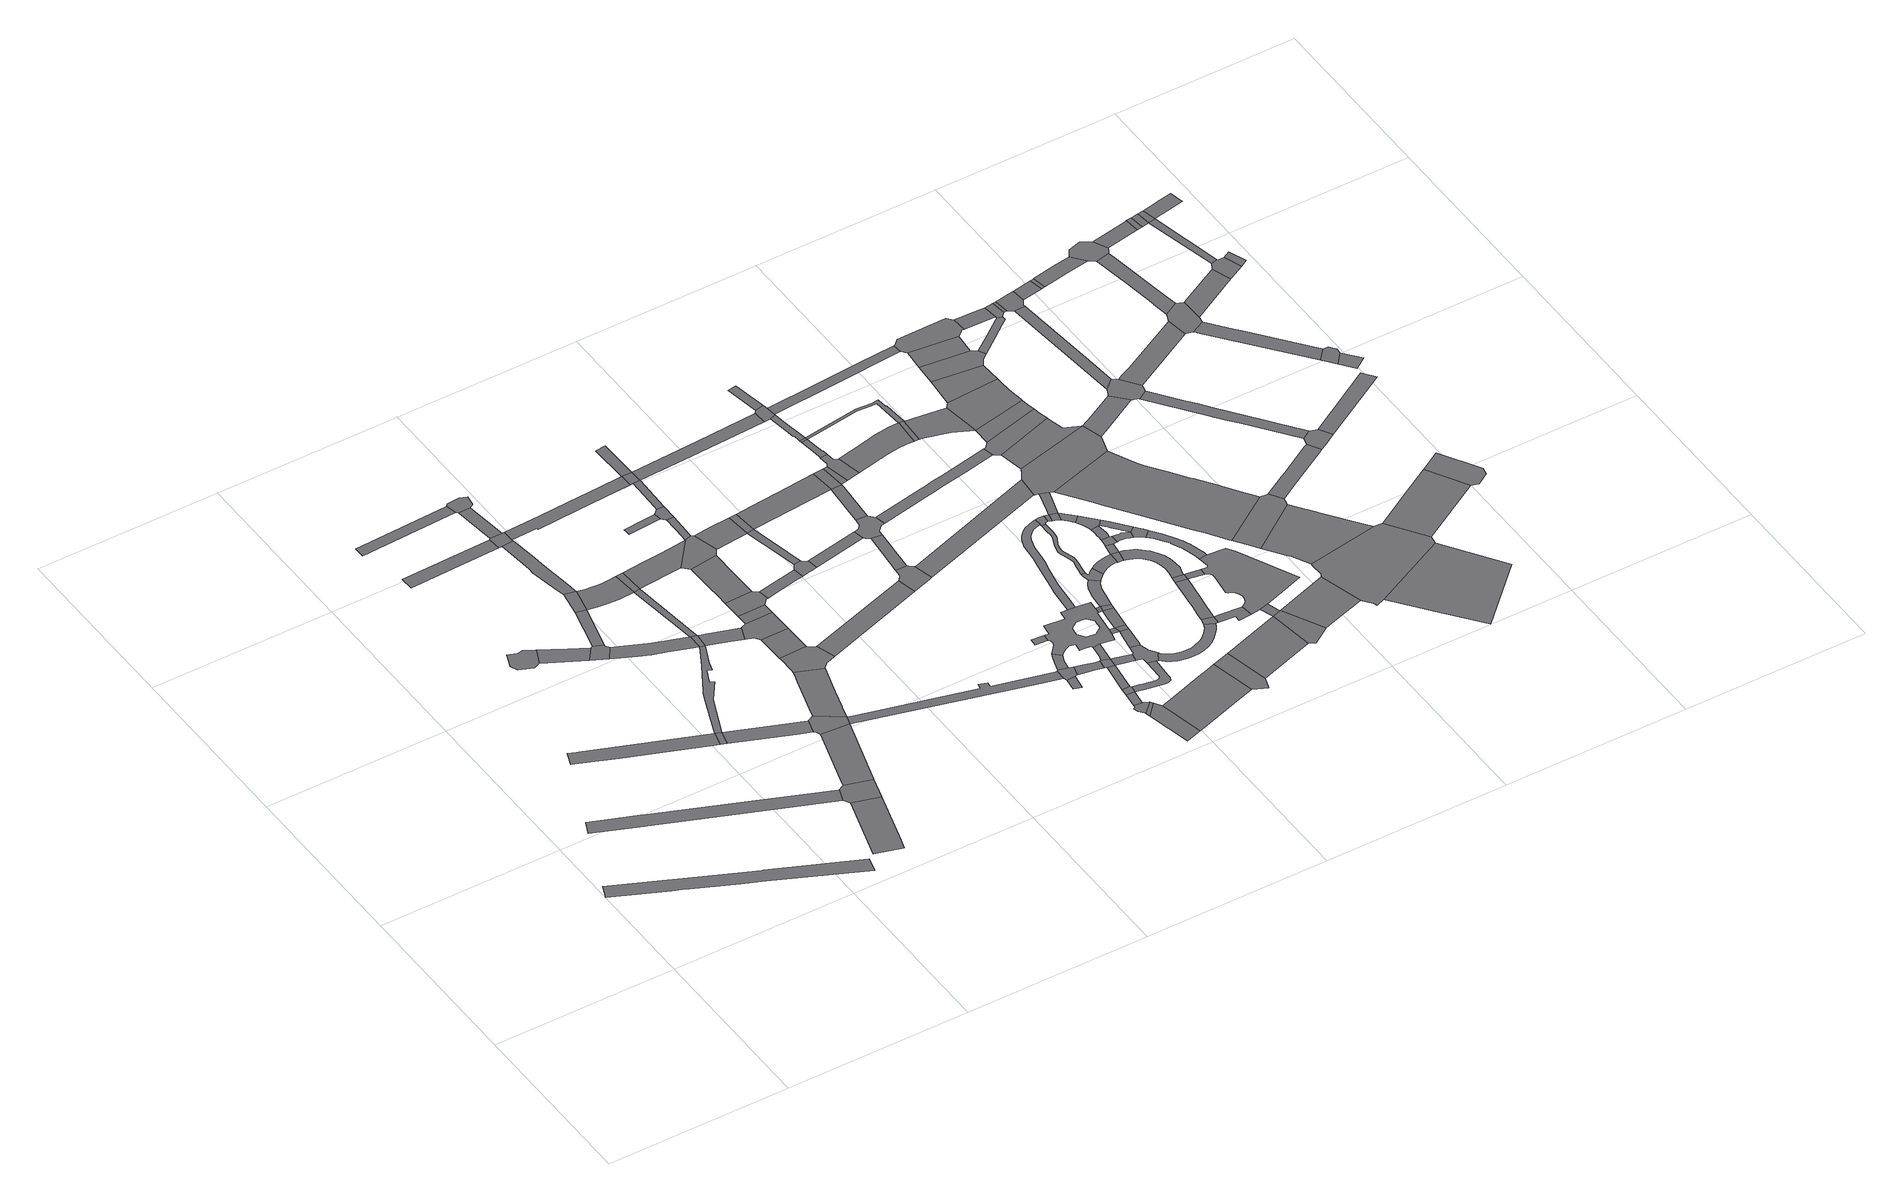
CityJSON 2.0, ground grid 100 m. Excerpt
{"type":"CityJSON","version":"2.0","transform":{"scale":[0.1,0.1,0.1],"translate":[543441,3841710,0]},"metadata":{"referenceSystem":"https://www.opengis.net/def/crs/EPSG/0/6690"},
"CityObjects":{
"road1":{"type":"Road","attributes":{"RoadStructureAttribute.sectionType":"1"},"geometry":[{"type":"MultiSurface","lod":"1","boundaries":[[[0,1,2,3,4,5,6,7,8,9,10,11,12]]]}]},
"road2":{"type":"Road","attributes":{"RoadStructureAttribute.sectionType":"1"},"geometry":[{"type":"MultiSurface","lod":"1","boundaries":[[[13,14,15,16,17,18,19,20,21,22,23]]]}]},
"road3":{"type":"Road","attributes":{"RoadStructureAttribute.sectionType":"1"},"geometry":[{"type":"MultiSurface","lod":"1","boundaries":[[[24,25,26,27,28,29,30,31,32,33]]]}]},
"road4":{"type":"Road","geometry":[{"type":"MultiSurface","lod":"1","boundaries":[[[34,35,36,37,38,39,40,41,42,43,44,45]]]}]},
"road5":{"type":"Road","attributes":{"RoadStructureAttribute.sectionType":"1"},"geometry":[{"type":"MultiSurface","lod":"1","boundaries":[[[46,47,45,44,48,49]]]}]},
"road6":{"type":"Road","geometry":[{"type":"MultiSurface","lod":"1","boundaries":[[[33,32,50,51]]]}]},
"road7":{"type":"Road","attributes":{"RoadStructureAttribute.sectionType":"1"},"geometry":[{"type":"MultiSurface","lod":"1","boundaries":[[[52,53,54,55,56]]]}]},
"road8":{"type":"Road","geometry":[{"type":"MultiSurface","lod":"1","boundaries":[[[57,58,49,48,59,60,61,62]]]}]},
"road9":{"type":"Road","attributes":{"RoadStructureAttribute.sectionType":"1"},"geometry":[{"type":"MultiSurface","lod":"1","boundaries":[[[63,64,65,66,67,68]]]}]},
"road10":{"type":"Road","geometry":[{"type":"MultiSurface","lod":"1","boundaries":[[[69,23,22,70,52,56,71]]]}]},
"road11":{"type":"Road","attributes":{"RoadStructureAttribute.sectionType":"1"},"geometry":[{"type":"MultiSurface","lod":"1","boundaries":[[[72,73,74,75]]]}]},
"road12":{"type":"Road","attributes":{"RoadStructureAttribute.sectionType":"1"},"geometry":[{"type":"MultiSurface","lod":"1","boundaries":[[[76,77,51,50,78,79,80]]]}]},
"road13":{"type":"Road","attributes":{"RoadStructureAttribute.sectionType":"1"},"geometry":[{"type":"MultiSurface","lod":"1","boundaries":[[[81,57,62,82]]]}]},
"road14":{"type":"Road","attributes":{"RoadStructureAttribute.sectionType":"1"},"geometry":[{"type":"MultiSurface","lod":"1","boundaries":[[[83,84,85,86,87,88,89,90,33,51,91,92,93,94,95,96,97,98,99,100,101]]]}]},
"road15":{"type":"Road","attributes":{"RoadStructureAttribute.sectionType":"1"},"geometry":[{"type":"MultiSurface","lod":"1","boundaries":[[[102,103,104,105,106,60,59,107,108,109,110,111,112,113,114,83,115]]]}]},
"road16":{"type":"Road","geometry":[{"type":"MultiSurface","lod":"1","boundaries":[[[116,81,82,117]]]}]},
"road17":{"type":"Road","attributes":{"RoadStructureAttribute.sectionType":"1"},"geometry":[{"type":"MultiSurface","lod":"1","boundaries":[[[118,119,69,71,120]]]}]},
"road18":{"type":"Road","attributes":{"RoadStructureAttribute.sectionType":"1"},"geometry":[{"type":"MultiSurface","lod":"1","boundaries":[[[121,122,123,124,125,126,127,128,129,130,116,117]]]}]},
"road19":{"type":"Road","geometry":[{"type":"MultiSurface","lod":"1","boundaries":[[[131,63,68,127,126,132,133,134]]]}]},
"road20":{"type":"Road","attributes":{"RoadStructureAttribute.sectionType":"1"},"geometry":[{"type":"MultiSurface","lod":"1","boundaries":[[[135,136,131,134]]]}]},
"road21":{"type":"Road","attributes":{"RoadStructureAttribute.sectionType":"1"},"geometry":[{"type":"MultiSurface","lod":"1","boundaries":[[[137,138,139,140,141,117,82,142,143,144,145,146,147]]]}]},
"road22":{"type":"Road","geometry":[{"type":"MultiSurface","lod":"1","boundaries":[[[148,149,80,79,150,151,118,120,152]]]}]},
"road23":{"type":"Road","geometry":[{"type":"MultiSurface","lod":"1","boundaries":[[[153,154,72,75,136,135,155,156]]]}]},
"road24":{"type":"Road","geometry":[{"type":"MultiSurface","lod":"1","boundaries":[[[115,83,101,157]]]}]},
"road25":{"type":"Road","attributes":{"RoadStructureAttribute.sectionType":"1"},"geometry":[{"type":"MultiSurface","lod":"1","boundaries":[[[158,159,146,115,157]]]}]},
"road26":{"type":"Road","attributes":{"RoadStructureAttribute.sectionType":"1"},"geometry":[{"type":"MultiSurface","lod":"1","boundaries":[[[160,161,162,163,148,152,164,165,166,167,168]]]}]},
"road27":{"type":"Road","geometry":[{"type":"MultiSurface","lod":"1","boundaries":[[[169,147,146,159]]]}]},
"road28":{"type":"Road","attributes":{"RoadStructureAttribute.sectionType":"1"},"geometry":[{"type":"MultiSurface","lod":"1","boundaries":[[[170,171,157,101,172,173,174,175,176,177]]]}]},
"road29":{"type":"Road","geometry":[{"type":"MultiSurface","lod":"1","boundaries":[[[178,179,180,181,182,183,160,168,184,185,186,187]]]}]},
"road30":{"type":"Road","attributes":{"RoadStructureAttribute.sectionType":"1"},"geometry":[{"type":"MultiSurface","lod":"1","boundaries":[[[188,189,190,191,180,179]]]}]},
"road31":{"type":"Road","geometry":[{"type":"MultiSurface","lod":"1","boundaries":[[[192,193,194,195,177,176,196,197,190,189]]]}]},
"road32":{"type":"Road","attributes":{"RoadStructureAttribute.sectionType":"1"},"geometry":[{"type":"MultiSurface","lod":"1","boundaries":[[[198,199,200,201,202,169,159,203,204,205]]]}]},
"road33":{"type":"Road","attributes":{"RoadStructureAttribute.sectionType":"1"},"geometry":[{"type":"MultiSurface","lod":"1","boundaries":[[[206,207,208,209,133,132,210,211,212,213]]]}]},
"road34":{"type":"Road","attributes":{"RoadStructureAttribute.sectionType":"1"},"geometry":[{"type":"MultiSurface","lod":"1","boundaries":[[[214,215,193,192]]]}]},
"road35":{"type":"Road","geometry":[{"type":"MultiSurface","lod":"1","boundaries":[[[216,217,218,215,214,219,220,221,222]]]}]},
"road36":{"type":"Road","attributes":{"RoadStructureAttribute.sectionType":"1"},"geometry":[{"type":"MultiSurface","lod":"1","boundaries":[[[223,224,225,226,227,228,229,230,218,217]]]}]},
"road37":{"type":"Road","geometry":[{"type":"MultiSurface","lod":"1","boundaries":[[[231,232,233,234,235,236,237]]]}]},
"road38":{"type":"Road","geometry":[{"type":"MultiSurface","lod":"1","boundaries":[[[238,239,198,205,240,225,224,241,242,243]]]}]},
"road39":{"type":"Road","geometry":[{"type":"MultiSurface","lod":"1","boundaries":[[[244,245,246,247,248,249,152,120,250,251,252]]]}]},
"road40":{"type":"Road","attributes":{"RoadStructureAttribute.sectionType":"1"},"geometry":[{"type":"MultiSurface","lod":"1","boundaries":[[[253,254,255,198,239,256,257]]]}]},
"road41":{"type":"Road","attributes":{"RoadStructureAttribute.sectionType":"1"},"geometry":[{"type":"MultiSurface","lod":"1","boundaries":[[[258,222,221,259,260,261,262]]]}]},
"road42":{"type":"Road","geometry":[{"type":"MultiSurface","lod":"1","boundaries":[[[263,264,231,237,265,254,253,257,266]]]}]},
"road43":{"type":"Road","attributes":{"RoadStructureAttribute.sectionType":"1"},"geometry":[{"type":"MultiSurface","lod":"1","boundaries":[[[267,268,269,270,264,263,266,271]]]}]},
"road44":{"type":"Road","attributes":{"RoadStructureAttribute.sectionType":"1"},"geometry":[{"type":"MultiSurface","lod":"1","boundaries":[[[272,187,186,273]]]}]},
"road45":{"type":"Road","attributes":{"RoadStructureAttribute.sectionType":"1"},"geometry":[{"type":"MultiSurface","lod":"1","boundaries":[[[274,275,243,242,276]]]}]},
"road46":{"type":"Road","geometry":[{"type":"MultiSurface","lod":"1","boundaries":[[[277,206,213,268,267]]]}]},
"road47":{"type":"Road","attributes":{"RoadStructureAttribute.sectionType":"1"},"geometry":[{"type":"MultiSurface","lod":"1","boundaries":[[[278,279,206,277]]]}]},
"road48":{"type":"Road","geometry":[{"type":"MultiSurface","lod":"1","boundaries":[[[280,281,282,283,284,258,262,285,286,287,288]]]}]},
"road49":{"type":"Road","attributes":{"RoadStructureAttribute.sectionType":"1"},"geometry":[{"type":"MultiSurface","lod":"1","boundaries":[[[289,290,291,276,292,293,283,282]]]}]},
"road50":{"type":"Road","geometry":[{"type":"MultiSurface","lod":"1","boundaries":[[[294,274,276,291]]]}]},
"road51":{"type":"Road","attributes":{"RoadStructureAttribute.sectionType":"1"},"geometry":[{"type":"MultiSurface","lod":"1","boundaries":[[[295,288,287,296]]]}]},
"road52":{"type":"Road","geometry":[{"type":"MultiSurface","lod":"1","boundaries":[[[297,298,299,300]]]}]},
"road53":{"type":"Road","geometry":[{"type":"MultiSurface","lod":"1","boundaries":[[[301,252,251,302,300,299,303,304,305,306]]]}]},
"road54":{"type":"Road","attributes":{"RoadStructureAttribute.sectionType":"1"},"geometry":[{"type":"MultiSurface","lod":"1","boundaries":[[[307,308,309,301,306,310,311,312]]]}]},
"road55":{"type":"Road","geometry":[{"type":"MultiSurface","lod":"1","boundaries":[[[313,314,315,272,273,316,317,318,319,320,321,322,323]]]}]},
"road56":{"type":"Road","attributes":{"RoadStructureAttribute.sectionType":"1"},"geometry":[{"type":"MultiSurface","lod":"1","boundaries":[[[324,325,326,294,291,327,328,329,330]]]}]},
"road57":{"type":"Road","geometry":[{"type":"MultiSurface","lod":"1","boundaries":[[[331,332,333,334,335,336,337,338,339,340]]]}]},
"road58":{"type":"Road","attributes":{"RoadStructureAttribute.sectionType":"1"},"geometry":[{"type":"MultiSurface","lod":"1","boundaries":[[[337,336,341,342]]]}]},
"road59":{"type":"Road","geometry":[{"type":"MultiSurface","lod":"1","boundaries":[[[342,341,343,344,345]]]}]},
"road60":{"type":"Road","attributes":{"RoadStructureAttribute.sectionType":"1"},"geometry":[{"type":"MultiSurface","lod":"1","boundaries":[[[346,331,340,347]]]}]},
"road61":{"type":"Road","attributes":{"RoadStructureAttribute.sectionType":"1"},"geometry":[{"type":"MultiSurface","lod":"1","boundaries":[[[348,349,277,267,350,351]]]}]},
"road62":{"type":"Road","geometry":[{"type":"MultiSurface","lod":"1","boundaries":[[[352,353,354,355]]]}]},
"road63":{"type":"Road","attributes":{"RoadStructureAttribute.sectionType":"1"},"geometry":[{"type":"MultiSurface","lod":"1","boundaries":[[[356,357,358,305,304,359,360,361,362]]]}]},
"road64":{"type":"Road","geometry":[{"type":"MultiSurface","lod":"1","boundaries":[[[363,346,347,364,365]]]}]},
"road65":{"type":"Road","attributes":{"RoadStructureAttribute.sectionType":"1"},"geometry":[{"type":"MultiSurface","lod":"1","boundaries":[[[366,313,323,367]]]}]},
"road66":{"type":"Road","attributes":{"RoadStructureAttribute.sectionType":"1"},"geometry":[{"type":"MultiSurface","lod":"1","boundaries":[[[368,363,365,369,370]]]}]},
"road67":{"type":"Road","geometry":[{"type":"MultiSurface","lod":"1","boundaries":[[[371,372,373,374,375,295,296,376,377,366,367,378,379,380,381,382,383,384]]]}]},
"road68":{"type":"Road","geometry":[{"type":"MultiSurface","lod":"1","boundaries":[[[385,362,361,368,370,386]]]}]},
"road69":{"type":"Road","geometry":[{"type":"MultiSurface","lod":"1","boundaries":[[[387,388,389,390,391,385,386]]]}]},
"road70":{"type":"Road","attributes":{"RoadStructureAttribute.sectionType":"1"},"geometry":[{"type":"MultiSurface","lod":"1","boundaries":[[[392,393,394,395,396,397,398,364,347,399,400,401,402,403,404,405,406]]]}]},
"road71":{"type":"Road","attributes":{"RoadStructureAttribute.sectionType":"1"},"geometry":[{"type":"MultiSurface","lod":"1","boundaries":[[[330,407,371,384,408,409]]]}]},
"road72":{"type":"Road","attributes":{"RoadStructureAttribute.sectionType":"1"},"geometry":[{"type":"MultiSurface","lod":"1","boundaries":[[[410,386,370,411,412,413]]]}]},
"road73":{"type":"Road","geometry":[{"type":"MultiSurface","lod":"1","boundaries":[[[414,415,416,417,418,419,355,354,420,421,422,423,424,307,312,425,426,427,428,429,430,431,432,433,389,388,434,435,436,437,438,439,440,441,442,443,444,445],[446,447,448,449,450,451,452,453,454,455,456,457,458]]]}]},
"road74":{"type":"Road","attributes":{"RoadStructureAttribute.sectionType":"1"},"geometry":[{"type":"MultiSurface","lod":"1","boundaries":[[[459,460,461,345,344,462,463,464]]]}]},
"road75":{"type":"Road","geometry":[{"type":"MultiSurface","lod":"1","boundaries":[[[465,324,330,409,466]]]}]},
"road76":{"type":"Road","geometry":[{"type":"MultiSurface","lod":"1","boundaries":[[[467,468,469,413,412,470,471,392,406,472,473,474,475,476,477,478]]]}]},
"road77":{"type":"Road","attributes":{"RoadStructureAttribute.sectionType":"1"},"geometry":[{"type":"MultiSurface","lod":"1","boundaries":[[[479,465,466,480]]]}]},
"road78":{"type":"Road","geometry":[{"type":"MultiSurface","lod":"1","boundaries":[[[481,438,437,482,483]]]}]},
"road79":{"type":"Road","attributes":{"RoadStructureAttribute.sectionType":"1"},"geometry":[{"type":"MultiSurface","lod":"1","boundaries":[[[482,484,467,478,485,486,487]]]}]},
"road80":{"type":"Road","geometry":[{"type":"MultiSurface","lod":"1","boundaries":[[[483,482,487,488]]]}]},
"road81":{"type":"Road","geometry":[{"type":"MultiSurface","lod":"1","boundaries":[[[489,490,491,492,493,494,495,496,479,480,497,498,499]]]}]},
"road82":{"type":"Road","attributes":{"RoadStructureAttribute.sectionType":"1"},"geometry":[{"type":"MultiSurface","lod":"1","boundaries":[[[500,501,502,503,504,505,493,492]]]}]},
"road83":{"type":"Road","geometry":[{"type":"MultiSurface","lod":"1","boundaries":[[[506,507,503,502]]]}]},
"road84":{"type":"Road","geometry":[{"type":"MultiSurface","lod":"1","boundaries":[[[508,442,441,509,510]]]}]},
"road85":{"type":"Road","attributes":{"RoadStructureAttribute.sectionType":"1"},"geometry":[{"type":"MultiSurface","lod":"1","boundaries":[[[509,511,483,488,512,513]]]}]},
"road86":{"type":"Road","attributes":{"RoadStructureAttribute.sectionType":"1"},"geometry":[{"type":"MultiSurface","lod":"1","boundaries":[[[514,515,516,517,518,519,520,507,506]]]}]},
"road87":{"type":"Road","geometry":[{"type":"MultiSurface","lod":"1","boundaries":[[[521,522,348,351,523,517,516,524,525]]]}]},
"road88":{"type":"Road","geometry":[{"type":"MultiSurface","lod":"1","boundaries":[[[510,509,513,526]]]}]},
"road89":{"type":"Road","attributes":{"RoadStructureAttribute.sectionType":"1"},"geometry":[{"type":"MultiSurface","lod":"1","boundaries":[[[527,528,320,319,529]]]}]},
"road90":{"type":"Road","attributes":{"RoadStructureAttribute.sectionType":"1"},"geometry":[{"type":"MultiSurface","lod":"1","boundaries":[[[530,531,532,533,522,521]]]}]},
"road91":{"type":"Road","attributes":{"RoadStructureAttribute.sectionType":"1"},"geometry":[{"type":"MultiSurface","lod":"1","boundaries":[[[534,535,536,537,538,539,540,541,542,543,544,545,546,473,472,547,548,549,550,551,552,553,554,555,556,557,558,559,560,561]]]}]},
"road92":{"type":"Road","attributes":{"RoadStructureAttribute.sectionType":"1"},"geometry":[{"type":"MultiSurface","lod":"1","boundaries":[[[562,563,564,565,566,510,526,567,568,569,570,571]]]}]},
"road93":{"type":"Road","attributes":{"RoadStructureAttribute.sectionType":"1"},"geometry":[{"type":"MultiSurface","lod":"1","boundaries":[[[572,573,574,575,576,577,578,579,580,581,582,583,584,585,586,414,445,587,588,589,590,591,592,593,594,595,596,597,598,599,600]]]}]},
"road94":{"type":"Road","geometry":[{"type":"MultiSurface","lod":"1","boundaries":[[[601,459,464,602,603]]]}]},
"road95":{"type":"Road","attributes":{"RoadStructureAttribute.sectionType":"1"},"geometry":[{"type":"MultiSurface","lod":"1","boundaries":[[[604,605,606,607,608,609,383,382,610,611,612,613,614,615]]]}]},
"road96":{"type":"Road","geometry":[{"type":"MultiSurface","lod":"1","boundaries":[[[616,617,618,619,620,621,622,562,571,623,624]]]}]},
"road97":{"type":"Road","attributes":{"RoadStructureAttribute.sectionType":"1"},"geometry":[{"type":"MultiSurface","lod":"1","boundaries":[[[625,626,627,628,629,630,631,632,499,498,633,634,635,636,637,638,639]]]}]},
"road98":{"type":"Road","geometry":[{"type":"MultiSurface","lod":"1","boundaries":[[[640,641,642,643,644,645,646,647,648,649,650,651,652,653,654,620,619,655,656,657,658,659,660,661,662,663,664,665,666,667,668,669]]]}]},
"road99":{"type":"Road","attributes":{"RoadStructureAttribute.sectionType":"1"},"geometry":[{"type":"MultiSurface","lod":"1","boundaries":[[[670,671,672,673,674,506,502,675,676,677,639,678]]]}]},
"road100":{"type":"Road","attributes":{"RoadStructureAttribute.sectionType":"1"},"geometry":[{"type":"MultiSurface","lod":"1","boundaries":[[[679,680,681,682,683,684,616,624,685,686,687,688]]]}]},
"road101":{"type":"Road","geometry":[{"type":"MultiSurface","lod":"1","boundaries":[[[689,534,561,690,691]]]}]},
"road102":{"type":"Road","geometry":[{"type":"MultiSurface","lod":"1","boundaries":[[[692,572,600,640,669,693,694,695]]]}]},
"road103":{"type":"Road","attributes":{"RoadStructureAttribute.sectionType":"1"},"geometry":[{"type":"MultiSurface","lod":"1","boundaries":[[[696,601,603,697]]]}]},
"road104":{"type":"Road","attributes":{"RoadStructureAttribute.sectionType":"1"},"geometry":[{"type":"MultiSurface","lod":"1","boundaries":[[[695,694,698,699]]]}]},
"road105":{"type":"Road","geometry":[{"type":"MultiSurface","lod":"1","boundaries":[[[679,688,700,701,702]]]}]},
"road106":{"type":"Road","attributes":{"RoadStructureAttribute.sectionType":"1"},"geometry":[{"type":"MultiSurface","lod":"1","boundaries":[[[703,704,705,706,689,691,707,708,709]]]}]},
"road107":{"type":"Road","geometry":[{"type":"MultiSurface","lod":"1","boundaries":[[[699,698,710,711,712,713]]]}]},
"road108":{"type":"Road","attributes":{"RoadStructureAttribute.sectionType":"1"},"geometry":[{"type":"MultiSurface","lod":"1","boundaries":[[[714,679,702,715,716]]]}]},
"road109":{"type":"Road","geometry":[{"type":"MultiSurface","lod":"1","boundaries":[[[639,638,717,718,678]]]}]},
"road110":{"type":"Road","attributes":{"RoadStructureAttribute.sectionType":"1"},"geometry":[{"type":"MultiSurface","lod":"1","boundaries":[[[719,691,690,720,721,722,723,724]]]}]},
"road111":{"type":"Road","geometry":[{"type":"MultiSurface","lod":"1","boundaries":[[[725,726,727,714,716,728,729,730]]]}]},
"road112":{"type":"Road","attributes":{"RoadStructureAttribute.sectionType":"1"},"geometry":[{"type":"MultiSurface","lod":"1","boundaries":[[[713,712,731,732,733]]]}]},
"road113":{"type":"Road","attributes":{"RoadStructureAttribute.sectionType":"1"},"geometry":[{"type":"MultiSurface","lod":"1","boundaries":[[[734,735,736,737,738,739,740,741,742,743,744,745,746,747,748,702,701,749,750,751,752,753,754,755,756,757,758]]]}]},
"road114":{"type":"Road","geometry":[{"type":"MultiSurface","lod":"1","boundaries":[[[757,703,709,758]]]}]},
"road115":{"type":"Road","attributes":{"RoadStructureAttribute.sectionType":"1"},"geometry":[{"type":"MultiSurface","lod":"1","boundaries":[[[759,760,761,762,763,764,765,766,725,730]]]}]},
"road116":{"type":"Road","attributes":{"RoadStructureAttribute.sectionType":"1"},"geometry":[{"type":"MultiSurface","lod":"1","boundaries":[[[767,768,699,713,769]]]}]},
"road117":{"type":"Road","attributes":{"RoadStructureAttribute.sectionType":"1"},"geometry":[{"type":"MultiSurface","lod":"1","boundaries":[[[770,771,772,525,524,773,774]]]}]},
"road118":{"type":"Road","geometry":[{"type":"MultiSurface","lod":"1","boundaries":[[[733,732,775,776,763,762,777,778]]]}]},
"road119":{"type":"Road","geometry":[{"type":"MultiSurface","lod":"1","boundaries":[[[779,780,781,729,728,782,783,784,785,786]]]}]},
"road120":{"type":"Road","geometry":[{"type":"MultiSurface","lod":"1","boundaries":[[[787,758,709,788,789,790]]]}]},
"road121":{"type":"Road","attributes":{"RoadStructureAttribute.sectionType":"1"},"geometry":[{"type":"MultiSurface","lod":"1","boundaries":[[[718,717,791,792,793,794,795,796]]]}]},
"road122":{"type":"Road","attributes":{"RoadStructureAttribute.sectionType":"1"},"geometry":[{"type":"MultiSurface","lod":"1","boundaries":[[[797,798,778,777,799,800,786,801]]]}]},
"road123":{"type":"Road","geometry":[{"type":"MultiSurface","lod":"1","boundaries":[[[802,803,804,805,696,806]]]}]},
"road124":{"type":"Road","geometry":[{"type":"MultiSurface","lod":"1","boundaries":[[[807,808,801,786,785,809,810,811]]]}]},
"road125":{"type":"Road","geometry":[{"type":"MultiSurface","lod":"1","boundaries":[[[806,696,697,812,813,814,815,816]]]}]},
"road126":{"type":"Road","attributes":{"RoadStructureAttribute.sectionType":"1"},"geometry":[{"type":"MultiSurface","lod":"1","boundaries":[[[817,818,819,820,821,822,823,811,810,824,825,826,827,828,829,830,831,832,833,834]]]}]},
"road127":{"type":"Road","attributes":{"RoadStructureAttribute.sectionType":"1"},"geometry":[{"type":"MultiSurface","lod":"1","boundaries":[[[835,836,837,838,834,833,839,840,841,790,789,842,843,844,845,846,847,848,849,850,851,852,853,724,723,804,803]]]}]},
"road128":{"type":"Road","geometry":[{"type":"MultiSurface","lod":"1","boundaries":[[[854,855,856,527,529,857,858,767,769,859,860,861]]]}]},
"road129":{"type":"Road","geometry":[{"type":"MultiSurface","lod":"1","boundaries":[[[862,863,864,865,604,615,866,867,868,869]]]}]},
"road130":{"type":"Road","attributes":{"RoadStructureAttribute.sectionType":"1"},"geometry":[{"type":"MultiSurface","lod":"1","boundaries":[[[870,871,806,816,872,873]]]}]},
"road131":{"type":"Road","attributes":{"RoadStructureAttribute.sectionType":"1"},"geometry":[{"type":"MultiSurface","lod":"1","boundaries":[[[874,875,793,864,863]]]}]},
"road132":{"type":"Road","attributes":{"RoadStructureAttribute.sectionType":"1"},"geometry":[{"type":"MultiSurface","lod":"1","boundaries":[[[876,877,878,879,869,868,855,854]]]}]},
"road133":{"type":"Road","attributes":{"RoadStructureAttribute.sectionType":"1"},"geometry":[{"type":"MultiSurface","lod":"1","boundaries":[[[880,881,882,883,884,885,796,795,794,793,875]]]}]},
"road134":{"type":"Road","geometry":[{"type":"MultiSurface","lod":"1","boundaries":[[[886,887,888,889,890,891,892,893,894,895,896,897,898,860,859,899,900,901,902,903,904,905,906]]]}]},
"road135":{"type":"Road","geometry":[{"type":"MultiSurface","lod":"1","boundaries":[[[907,884,883,908]]]}]},
"road136":{"type":"Road","geometry":[{"type":"MultiSurface","lod":"1","boundaries":[[[909,907,908,910,911,912,913]]]}]},
"road137":{"type":"Road","attributes":{"RoadStructureAttribute.sectionType":"1"},"geometry":[{"type":"MultiSurface","lod":"1","boundaries":[[[914,909,913,915,916]]]}]},
"road138":{"type":"Road","geometry":[{"type":"MultiSurface","lod":"1","boundaries":[[[917,918,919,920,770,774,921,922,914,916,923,924,925,926,927,928]]]}]},
"road139":{"type":"Road","geometry":[{"type":"MultiSurface","lod":"1","boundaries":[[[929,906,905,930,931,932,933,934,935,936]]]}]},
"road140":{"type":"Road","attributes":{"RoadStructureAttribute.sectionType":"1"},"geometry":[{"type":"MultiSurface","lod":"1","boundaries":[[[937,938,939,940,941,942,932,931,943,944,945,946]]]}]},
"road141":{"type":"Road","attributes":{"RoadStructureAttribute.sectionType":"1"},"geometry":[{"type":"MultiSurface","lod":"1","boundaries":[[[947,948,854,861,949,950,951,952]]]}]},
"road142":{"type":"Road","geometry":[{"type":"MultiSurface","lod":"1","boundaries":[[[953,946,945,954,955,956,870,873,957,958,959,960,961,962]]]}]},
"road143":{"type":"Road","geometry":[{"type":"MultiSurface","lod":"1","boundaries":[[[963,964,965,966,912,911,967,968,969,970,971]]]}]},
"road144":{"type":"Road","attributes":{"RoadStructureAttribute.sectionType":"1"},"geometry":[{"type":"MultiSurface","lod":"1","boundaries":[[[972,973,926,925,974,975,976]]]}]},
"road145":{"type":"Road","attributes":{"RoadStructureAttribute.sectionType":"1"},"geometry":[{"type":"MultiSurface","lod":"1","boundaries":[[[960,959,977,978,979]]]}]},
"road146":{"type":"Road","geometry":[{"type":"MultiSurface","lod":"1","boundaries":[[[980,981,982,947,952,983,984,985,986,987,988,989]]]}]},
"road147":{"type":"Road","geometry":[{"type":"MultiSurface","lod":"1","boundaries":[[[990,991,976,975,963,971,992]]]}]},
"road148":{"type":"Road","attributes":{"RoadStructureAttribute.sectionType":"1"},"geometry":[{"type":"MultiSurface","lod":"1","boundaries":[[[993,994,995,996,997,998,981,980]]]}]},
"road149":{"type":"Road","attributes":{"RoadStructureAttribute.sectionType":"1"},"geometry":[{"type":"MultiSurface","lod":"1","boundaries":[[[999,990,992,1000]]]}]},
"road150":{"type":"Road","attributes":{"RoadStructureAttribute.sectionType":"1"},"geometry":[{"type":"MultiSurface","lod":"1","boundaries":[[[1001,1002,1003,1004,1005,936,935,1006,1007,1008,1009]]]}]},
"road151":{"type":"Road","geometry":[{"type":"MultiSurface","lod":"1","boundaries":[[[1010,1011,999,1000,996,995,1012,1013]]]}]},
"road152":{"type":"Road","attributes":{"RoadStructureAttribute.sectionType":"1"},"geometry":[{"type":"MultiSurface","lod":"1","boundaries":[[[1014,1015,1016,1017,1018,1019,985,984,1020,1021,1022,1023,1024,1025,1026]]]}]},
"road153":{"type":"Road","attributes":{"RoadStructureAttribute.sectionType":"1"},"geometry":[{"type":"MultiSurface","lod":"1","boundaries":[[[1027,1010,1013,1028,1029]]]}]},
"road154":{"type":"Road","attributes":{"RoadStructureAttribute.sectionType":"1"},"geometry":[{"type":"MultiSurface","lod":"1","boundaries":[[[1030,1031,1032,1033,989,988,1034]]]}]},
"road155":{"type":"Road","geometry":[{"type":"MultiSurface","lod":"1","boundaries":[[[1035,1027,1029,1036]]]}]},
"road156":{"type":"Road","attributes":{"function":"3","RoadStructureAttribute.sectionType":"1"},"geometry":[{"type":"MultiSurface","lod":"1","boundaries":[[[1037,1038,962,961,1039]]]}]},
"road157":{"type":"Road","geometry":[{"type":"MultiSurface","lod":"1","boundaries":[[[1040,1041,1026,1025,1042,1001,1009,1043,1044,1045]]]}]},
"road158":{"type":"Road","attributes":{"RoadStructureAttribute.sectionType":"1"},"geometry":[{"type":"MultiSurface","lod":"1","boundaries":[[[1046,1047,1048,1035,1036,1049,1050,1051,1052]]]}]},
"road159":{"type":"Road","geometry":[{"type":"MultiSurface","lod":"1","boundaries":[[[1053,1054,1055,1056,1057,1058,1030,1034,1059,1060,1061,1062,1063,1064]]]}]},
"road160":{"type":"Road","geometry":[{"type":"MultiSurface","lod":"1","boundaries":[[[1065,1037,1039,1066,1067,1068,1069,1070,1071]]]}]},
"road161":{"type":"Road","attributes":{"RoadStructureAttribute.sectionType":"1"},"geometry":[{"type":"MultiSurface","lod":"1","boundaries":[[[1072,1073,1074,1075,1076,1077,1078,1079,1056,1055]]]}]},
"road162":{"type":"Road","attributes":{"RoadStructureAttribute.sectionType":"1"},"geometry":[{"type":"MultiSurface","lod":"1","boundaries":[[[1080,1081,1082,1045,1044,1083,1084]]]}]},
"road163":{"type":"Road","geometry":[{"type":"MultiSurface","lod":"1","boundaries":[[[1085,1086,1087,1088,1046,1052,1075,1074,1089,1090,1091]]]}]},
"road164":{"type":"Road","attributes":{"RoadStructureAttribute.sectionType":"1"},"geometry":[{"type":"MultiSurface","lod":"1","boundaries":[[[1092,1093,1094,1061,1060,1095,1096,1097,1098,1099]]]}]},
"road165":{"type":"Road","attributes":{"RoadStructureAttribute.sectionType":"1"},"geometry":[{"type":"MultiSurface","lod":"1","boundaries":[[[1100,1101,1064,1063,1102]]]}]},
"road166":{"type":"Road","attributes":{"RoadStructureAttribute.sectionType":"1"},"geometry":[{"type":"MultiSurface","lod":"1","boundaries":[[[1103,1104,1091,1090,1105]]]}]},
"road167":{"type":"Road","geometry":[{"type":"MultiSurface","lod":"1","boundaries":[[[1106,1107,1099,1098,1108,1109,1110,1111,1112,1113]]]}]},
"road168":{"type":"Road","attributes":{"RoadStructureAttribute.sectionType":"1"},"geometry":[{"type":"MultiSurface","lod":"1","boundaries":[[[1109,1108,1114,1115]]]}]},
"road169":{"type":"Road","geometry":[{"type":"MultiSurface","lod":"1","boundaries":[[[1116,1117,1103,1105,1118]]]}]},
"road170":{"type":"Road","attributes":{"RoadStructureAttribute.sectionType":"1"},"geometry":[{"type":"MultiSurface","lod":"1","boundaries":[[[1119,1120,1116,1118,1121,1122]]]}]},
"road171":{"type":"Road","geometry":[{"type":"MultiSurface","lod":"1","boundaries":[[[1123,1124,1125,1126,1100,1102,1127,1128]]]}]},
"road172":{"type":"Road","attributes":{"RoadStructureAttribute.sectionType":"1"},"geometry":[{"type":"MultiSurface","lod":"1","boundaries":[[[1129,1122,1125,1124]]]}]},
"road173":{"type":"Road","geometry":[{"type":"MultiSurface","lod":"1","boundaries":[[[1130,1119,1122,1129]]]}]},
"road174":{"type":"Road","attributes":{"RoadStructureAttribute.sectionType":"1"},"geometry":[{"type":"MultiSurface","lod":"1","boundaries":[[[1131,1128,1127,1132]]]}]},
"road175":{"type":"Road","attributes":{"RoadStructureAttribute.sectionType":"1"},"geometry":[{"type":"MultiSurface","lod":"1","boundaries":[[[1133,1134,1135,1130,1129,1136,1137,1138]]]}]}
},
"vertices":[
[733,367,0],[726,370,0],[621,416,0],[31,675,0],[1,602,0],[290,475,0],[336,455,0],[366,442,0],[411,422,0],[590,343,0],[701,294,0],[1171,86,0],[1194,166,0],
[863,844,0],[464,1001,0],[456,1005,0],[342,1050,0],[209,1101,0],[177,1028,0],[426,930,0],[439,925,0],[833,771,0],[1311,582,0],[1337,657,0],
[1057,1306,0],[450,1538,0],[439,1542,0],[396,1559,0],[369,1484,0],[421,1463,0],[586,1399,0],[1010,1238,0],[1037,1227,0],[1057,1307,0],
[621,2284,0],[614,2288,0],[587,2282,0],[582,2281,0],[531,2300,0],[503,2223,0],[520,2185,0],[519,2183,0],[592,2152,0],[616,2162,0],[629,2167,0],[669,2256,0],
[798,2182,0],[731,2220,0],[840,2061,0],[891,2130,0],
[1069,1215,0],[1089,1295,0],
[1332,548,0],[1227,186,0],[1373,144,0],[1389,196,0],[1478,506,0],
[904,2134,0],[894,2131,0],[923,2020,0],[969,2087,0],[955,2109,0],[956,2115,0],
[904,3032,0],[406,3017,0],[408,2942,0],[572,2948,0],[682,2952,0],[907,2961,0],
[1370,674,0],[1315,581,0],[1515,632,0],
[860,3339,0],[336,3315,0],[338,3256,0],[873,3282,0],
[1379,1184,0],[1092,1294,0],[1380,1096,0],[1455,1067,0],[1478,1146,0],
[966,2381,0],[1020,2369,0],
[1329,1862,0],[1264,1746,0],[1200,1636,0],[1175,1592,0],[1165,1575,0],[1148,1536,0],[1143,1525,0],[1103,1422,0],[1179,1511,0],[1255,1616,0],[1236,1627,0],[1232,1629,0],[1267,1703,0],[1276,1700,0],[1290,1693,0],[1305,1741,0],[1308,1753,0],[1353,1853,0],[1354,1855,0],
[1324,1949,0],[1240,1977,0],[1215,1985,0],[1138,2011,0],[1137,2012,0],[1045,1962,0],[1085,1944,0],[1109,1936,0],[1190,1910,0],[1195,1908,0],[1240,1893,0],[1299,1873,0],[1322,1865,0],[1329,1947,0],
[988,2519,0],[1050,2504,0],
[1474,1033,0],[1383,720,0],[1629,1023,0],
[1049,2510,0],[1048,2516,0],[1044,2550,0],[1020,2738,0],[1009,2833,0],[991,2966,0],[927,2962,0],[949,2759,0],[947,2725,0],[979,2564,0],
[909,3039,0],[991,2976,0],[988,3039,0],[975,3038,0],
[948,3272,0],[882,3270,0],
[1218,2490,0],[1187,2487,0],[1168,2488,0],[1130,2490,0],[1093,2495,0],[1076,2359,0],[1123,2353,0],[1191,2350,0],[1273,2354,0],[1275,2354,0],[1262,2494,0],
[1513,1163,0],[1487,1151,0],[1461,1064,0],[1463,1061,0],[1643,1072,0],
[942,3360,0],[871,3355,0],[970,3288,0],[980,3345,0],
[1361,1936,0],
[1360,1944,0],[1310,2360,0],
[1601,1473,0],[1597,1455,0],[1584,1410,0],[1519,1185,0],[1662,1140,0],[1663,1143,0],[1693,1250,0],[1742,1416,0],[1742,1418,0],
[1303,2498,0],
[1402,1923,0],[1371,1933,0],[1372,1849,0],[1376,1848,0],[1470,1816,0],[1504,1804,0],[1536,1793,0],[1563,1870,0],
[1787,1571,0],[1752,1596,0],[1602,1591,0],[1602,1577,0],[1603,1496,0],[1602,1485,0],[1769,1445,0],[1798,1454,0],[1827,1464,0],[1793,1568,0],
[1751,1650,0],[1749,1751,0],[1600,1749,0],[1601,1630,0],
[1747,1885,0],[1597,1883,0],[1593,1881,0],[1577,1875,0],[1578,1779,0],[1594,1757,0],
[1677,2536,0],[1657,2534,0],[1534,2520,0],[1422,2510,0],[1366,2504,0],[1367,2365,0],[1499,2377,0],[1553,2382,0],
[1667,3076,0],[1537,3068,0],[1360,3058,0],[1193,3049,0],[1134,2982,0],[1135,2973,0],[1361,2987,0],[1670,3006,0],
[1746,1948,0],[1596,1947,0],
[1765,2045,0],[1744,2061,0],[1595,2059,0],[1764,1970,0],[1770,1978,0],[1784,1980,0],[1772,2040,0],
[1742,2216,0],[1740,2367,0],[1589,2348,0],[1590,2290,0],[1591,2244,0],[1592,2214,0],[1592,2190,0],[1594,2119,0],
[1653,2766,0],[1584,2761,0],[1475,2752,0],[1476,2732,0],[1477,2712,0],[1587,2721,0],[1659,2727,0],
[1721,2544,0],[1715,2547,0],[1558,2378,0],[1761,2397,0],[1765,2402,0],[1729,2540,0],
[2634,815,0],[2329,892,0],[2331,919,0],[2288,934,0],[2281,906,0],[1675,1063,0],[2531,784,0],[2650,754,0],[2652,813,0],
[1716,2704,0],[1680,2704,0],[1679,2564,0],[1715,2556,0],[1718,2704,0],
[1994,2083,0],[1866,1997,0],[1921,2008,0],[1962,2016,0],[2006,2024,0],
[1717,2791,0],[1681,2791,0],[1679,2706,0],[1720,2791,0],
[1724,3008,0],[1685,3007,0],[1682,2816,0],[1681,2792,0],[1724,3007,0],
[2368,1756,0],[2392,1651,0],
[1936,2560,0],[1828,2550,0],[1948,2420,0],
[1722,3078,0],
[1719,3302,0],[1662,3297,0],
[2059,2115,0],[2057,2116,0],[2056,2120,0],[2016,2115,0],[2010,2106,0],[2037,2030,0],[2058,2035,0],[2095,2042,0],[2084,2101,0],
[2036,2210,0],[2034,2222,0],[1989,2428,0],[1995,2214,0],[1995,2210,0],
[1977,2563,0],
[2379,2159,0],[2391,2100,0],
[2649,667,0],[2691,656,0],[2705,737,0],[2657,735,0],
[2659,820,0],[2654,747,0],[2709,741,0],[2719,743,0],[2734,799,0],[2709,806,0],
[2697,930,0],[2688,910,0],[2674,870,0],[2721,863,0],[2729,881,0],[2736,896,0],
[2396,1825,0],[2392,1783,0],[2387,1777,0],[2413,1657,0],[2443,1667,0],[2501,1687,0],[2512,1690,0],[2488,1797,0],[2483,1801,0],[2461,1819,0],[2456,1823,0],
[2436,2608,0],[2291,2594,0],[2068,2572,0],[2009,2430,0],[2206,2449,0],[2438,2471,0],[2448,2472,0],
[2826,418,0],[2824,402,0],[2813,397,0],[2821,371,0],[2843,345,0],[2844,340,0],[2901,397,0],[2892,401,0],[2875,409,0],[2869,412,0],
[2849,314,0],[2913,381,0],
[2905,68,0],[2994,97,0],[2939,343,0],
[2836,500,0],[2882,495,0],
[2437,3117,0],[2105,3098,0],[2068,3025,0],[2441,3044,0],
[2669,1068,0],[2665,1028,0],[2732,1023,0],[2736,1061,0],
[2853,768,0],[2840,770,0],[2777,787,0],[2756,736,0],[2799,728,0],[2851,716,0],[2860,767,0],
[2840,540,0],[2890,533,0],[2882,540,0],
[2419,2077,0],[2478,2072,0],
[2865,712,0],[2902,696,0],[2903,705,0],
[2429,2226,0],[2427,2195,0],[2426,2189,0],[2418,2180,0],[2402,2163,0],[2400,2092,0],[2409,2085,0],[2481,2101,0],[2492,2113,0],[2495,2116,0],[2506,2128,0],[2530,2132,0],[2518,2193,0],[2489,2221,0],
[2867,770,0],[2910,753,0],
[2919,821,0],[2926,870,0],[2886,867,0],[2881,829,0],[2875,787,0],
[3040,636,0],[3040,534,0],[3035,519,0],[3022,511,0],[3010,511,0],[2936,524,0],[2929,526,0],[2912,489,0],[2923,487,0],[3033,467,0],[3053,467,0],[3068,474,0],[3077,492,0],[3077,514,0],[3084,627,0],
[2446,2455,0],[2507,2454,0],[2508,2472,0],
[2976,736,0],[2972,688,0],[3005,680,0],[3013,726,0],
[2928,1153,0],[2891,1157,0],[2884,1107,0],[2771,1119,0],[2764,1074,0],[2762,1058,0],[2742,1011,0],[2745,994,0],[2738,978,0],[2715,951,0],[2698,933,0],[2737,897,0],[2751,911,0],[2771,924,0],[2796,934,0],[2828,929,0],[2823,894,0],[2821,884,0],[2832,883,0],[2881,877,0],[2968,864,0],[2998,859,0],[3001,859,0],[3011,901,0],[3016,931,0],[3024,995,0],[3032,1061,0],[3042,1061,0],[3041,1094,0],[3046,1141,0],[2979,1149,0],[2968,1151,0],[2967,1053,0],[2992,1021,0],[2990,997,0],[2988,968,0],[2948,941,0],[2898,948,0],[2893,954,0],[2870,985,0],[2873,1001,0],[2877,1032,0],[2891,1042,0],[2914,1058,0],[2949,1055,0],
[3299,461,0],[3235,440,0],[3213,433,0],[3007,102,0],[3290,195,0],[3354,216,0],
[2494,2614,0],[2508,2476,0],
[3032,774,0],[3027,744,0],[3025,731,0],[3027,675,0],[3041,672,0],[3094,625,0],[3122,672,0],[3111,687,0],[3095,712,0],[3088,737,0],[3086,743,0],[3082,762,0],
[2518,2617,0],[2548,2484,0],
[3019,931,0],[3051,894,0],[3046,927,0],
[3042,840,0],[3085,782,0],[3095,867,0],[3098,888,0],
[3102,919,0],
[2579,2642,0],[2576,2643,0],[2571,2645,0],[2566,2692,0],[2526,2688,0],[2530,2638,0],[2531,2636,0],[2528,2631,0],[2590,2494,0],[2623,2500,0],[2594,2635,0],
[2563,2720,0],[2558,2720,0],[2543,2831,0],[2511,2826,0],[2523,2725,0],[2526,2690,0],
[2541,2845,0],[2509,2841,0],
[3044,1094,0],[3062,1059,0],[3069,1092,0],
[3054,992,0],[3110,985,0],[3118,1049,0],
[2540,2849,0],[2516,3013,0],[2510,3057,0],[2477,3045,0],[2488,2965,0],[2500,2884,0],[2504,2884,0],
[2498,3144,0],[2451,3135,0],[2474,3045,0],[2509,3064,0],[2504,3117,0],
[3122,1077,0],
[3240,2048,0],[3234,2046,0],[3230,1928,0],
[2496,3154,0],[2472,3284,0],[2464,3332,0],[2418,3324,0],
[3413,725,0],[3400,698,0],[3378,670,0],[3351,647,0],[3328,634,0],[3299,622,0],[3274,614,0],[3246,614,0],[3219,616,0],[3199,621,0],[3174,630,0],[3153,643,0],[3128,662,0],[3121,600,0],[3144,585,0],[3169,573,0],[3199,566,0],[3227,561,0],[3254,559,0],[3284,561,0],[3317,569,0],[3344,580,0],[3369,592,0],[3396,613,0],[3421,638,0],[3443,663,0],[3453,681,0],[3463,701,0],
[3122,1282,0],[3105,1260,0],[3090,1232,0],[3083,1202,0],[3076,1167,0],[3136,1152,0],[3143,1195,0],[3153,1221,0],[3155,1228,0],[3169,1245,0],
[3141,1774,0],[3127,1772,0],[3100,1764,0],[3070,1751,0],[3045,1731,0],[3025,1711,0],[3011,1688,0],[3001,1661,0],[2998,1648,0],[2996,1636,0],[2987,1551,0],[2980,1513,0],[2971,1463,0],[2949,1338,0],[2942,1293,0],[2975,1222,0],[2984,1323,0],[2994,1378,0],[3007,1441,0],[3020,1501,0],[3025,1541,0],[3034,1609,0],[3038,1627,0],[3041,1639,0],[3048,1664,0],[3061,1686,0],[3075,1702,0],[3100,1722,0],[3145,1735,0],
[3396,492,0],[3428,180,0],[3451,248,0],
[3207,2328,0],[2932,2273,0],[2883,2264,0],[2869,2261,0],[2837,2255,0],[2804,2248,0],[2795,2186,0],[2836,2194,0],[2881,2203,0],[2886,2204,0],[3050,2237,0],[3219,2270,0],
[3181,1340,0],[3162,1327,0],[3142,1307,0],[3137,1332,0],[3117,1332,0],[3117,1312,0],[3122,1285,0],[3177,1255,0],[3205,1280,0],
[2962,2699,0],[2942,2700,0],[2917,2699,0],[2890,2696,0],[2854,2690,0],[2819,2685,0],[2762,2672,0],[2679,2654,0],[2681,2512,0],[2763,2530,0],[2810,2540,0],[2868,2547,0],[2923,2553,0],[2960,2550,0],[2968,2699,0],
[3145,1723,0],[3143,1680,0],[3146,1640,0],[3141,1620,0],[3124,1580,0],[3117,1562,0],[3112,1542,0],[3110,1522,0],[3115,1499,0],[3128,1456,0],[3133,1440,0],[3133,1425,0],[3128,1397,0],[3121,1362,0],[3116,1342,0],[3141,1362,0],[3147,1394,0],[3148,1402,0],[3153,1432,0],[3150,1452,0],[3146,1468,0],[3135,1507,0],[3130,1527,0],[3132,1545,0],[3137,1570,0],[3138,1573,0],[3156,1607,0],[3164,1625,0],[3166,1657,0],[3165,1722,0],
[2986,2829,0],[2980,2829,0],[2976,2887,0],[2936,2885,0],[2854,2889,0],[2851,2876,0],[2926,2870,0],[2956,2870,0],[2996,2698,0],
[3309,1379,0],[3279,1376,0],[3265,1374,0],[3249,1371,0],[3224,1363,0],[3201,1353,0],[3239,1301,0],[3267,1311,0],[3294,1314,0],[3306,1313,0],
[3420,760,0],[3476,700,0],[3480,746,0],
[3160,1777,0],[3170,1730,0],[3185,1733,0],[3190,1775,0],
[3719,598,0],[3753,348,0],
[3206,1726,0],[3215,1770,0],
[3329,1312,0],[3339,1309,0],[3351,1374,0],
[3460,1048,0],[3441,910,0],[3434,853,0],[3426,804,0],[3492,833,0],[3501,890,0],[3522,1036,0],
[3218,1723,0],[3225,1719,0],[3245,1708,0],[3257,1758,0],
[3320,1441,0],[3358,1433,0],[3358,1434,0],
[2987,2547,0],[2996,2695,0],
[3514,743,0],[3493,698,0],[3570,692,0],[3568,659,0],[3637,665,0],[3632,732,0],
[3326,1489,0],[3325,1472,0],[3323,1458,0],[3383,1436,0],[3380,1482,0],[3370,1487,0],
[3268,1686,0],[3291,1659,0],[3325,1692,0],
[3521,1081,0],[3533,1121,0],[3534,1124,0],[3533,1169,0],[3528,1204,0],[3517,1236,0],[3514,1242,0],[3502,1263,0],[3484,1293,0],[3479,1298,0],[3462,1315,0],[3434,1338,0],[3420,1347,0],[3404,1357,0],[3379,1367,0],[3364,1302,0],[3399,1287,0],[3420,1268,0],[3445,1241,0],[3458,1215,0],[3468,1183,0],[3473,1156,0],[3471,1121,0],[3464,1081,0],[3522,1074,0],
[3372,1500,0],[3374,1515,0],[3375,1522,0],[3367,1579,0],[3324,1573,0],[3327,1552,0],[3327,1518,0],[3327,1512,0],
[3255,1919,0],[3224,1805,0],[3302,1903,0],
[3242,3173,0],[3051,3160,0],[2792,3140,0],[2849,3089,0],[3246,3122,0],
[3309,1626,0],[3322,1586,0],[3374,1580,0],[3399,1611,0],
[3433,1478,0],[3423,1478,0],[3405,1480,0],[3398,1437,0],[3430,1435,0],[3450,1428,0],[3463,1423,0],[3475,1463,0],
[3540,1071,0],[3547,1031,0],[3605,1020,0],[3610,1062,0],
[3014,2545,0],[3140,2508,0],[3246,2458,0],[3238,2515,0],[3225,2603,0],[3216,2668,0],
[3427,1579,0],[3409,1600,0],[3403,1547,0],[3412,1536,0],[3503,1486,0],
[3763,624,0],[3743,686,0],[3693,671,0],[3716,608,0],[3768,614,0],
[3535,1448,0],[3533,1451,0],[3486,1411,0],[3513,1391,0],[3549,1428,0],
[3754,347,0],[3776,337,0],[3781,334,0],[3787,331,0],[3884,393,0],
[3686,1153,0],[3673,1205,0],[3662,1240,0],[3652,1263,0],[3647,1275,0],[3627,1315,0],[3591,1369,0],[3517,1388,0],[3539,1364,0],[3567,1326,0],[3589,1294,0],[3590,1292,0],[3605,1257,0],[3617,1230,0],[3628,1197,0],[3641,1150,0],[3643,1127,0],[3688,1133,0],
[3910,742,0],[3972,763,0],[3814,1084,0],[3788,1124,0],[3649,1082,0],[3652,1067,0],[3644,1057,0],[3625,1012,0],[3635,997,0],[3635,980,0],[3621,860,0],[3629,852,0],[3654,837,0],[3667,820,0],[3674,795,0],[3670,773,0],[3665,758,0],[3655,748,0],[3645,740,0],
[3687,2217,0],[3280,2115,0],[3263,2086,0],[3237,1925,0],[3243,1923,0],[3322,1896,0],[3688,2005,0],[3718,2104,0],
[3564,2405,0],[3558,2439,0],[3246,2358,0],[3218,2330,0],[3232,2262,0],[3235,2260,0],[3254,2249,0],[3576,2354,0],
[4058,711,0],[3774,615,0],[3944,413,0],[4125,472,0],
[3552,2475,0],[3545,2522,0],
[3684,2218,0],[3599,2254,0],[3598,2259,0],[3580,2336,0],
[3544,2535,0],[3532,2617,0],[3529,2692,0],[3528,2710,0],[3239,2694,0],[3230,2683,0],
[4116,1352,0],[4077,1406,0],[4005,1509,0],[3996,1522,0],[3940,1600,0],[3925,1622,0],[3914,1637,0],[3847,1732,0],[3790,1812,0],[3774,1834,0],[3761,1853,0],[3751,1872,0],[3737,1901,0],[3440,1730,0],[3463,1697,0],[3571,1543,0],[3729,1314,0],[3767,1265,0],[3835,1166,0],[3843,1155,0],[4120,1346,0],
[3253,2861,0],[3524,2829,0],
[3263,2979,0],[3546,2866,0],[3578,2891,0],[3559,2928,0],[3525,2947,0],
[3272,3095,0],[3536,3062,0],[3536,3065,0],
[3280,3202,0],[3272,3193,0],[3268,3190,0],[3252,3174,0],[3258,3109,0],[3264,3103,0],[3557,3081,0],[3573,3094,0],[3584,3093,0],[3578,3174,0],[3569,3186,0],[3553,3204,0],
[4160,1338,0],[3892,1085,0],[3927,1036,0],[4199,1230,0],[4203,1252,0],[4206,1267,0],[4208,1273,0],[4164,1340,0],
[4427,922,0],[4302,1089,0],[4289,1107,0],[4287,1110,0],[4257,1151,0],[4256,1153,0],[4004,928,0],[4018,908,0],[4068,815,0],[4457,881,0],
[3904,2332,0],[3757,2253,0],[3729,2110,0],[3759,2126,0],[3975,2247,0],[3981,2246,0],
[4504,877,0],[4068,800,0],[4068,729,0],[4059,713,0],[4165,422,0],[4172,402,0],[4221,419,0],[4639,626,0],[4647,673,0],[4505,877,0],
[3757,3080,0],[3749,3072,0],[3747,3070,0],[3651,2997,0],[3675,2965,0],[3750,3022,0],[3785,3048,0],[3783,3069,0],[3783,3071,0],
[3668,3171,0],[3599,3174,0],[3749,3089,0],[3757,3089,0],[3748,3170,0],
[4393,199,0],[4552,3,0],[4862,306,0],
[3977,2424,0],[3922,2372,0],[3909,2342,0],[4014,2238,0],[4016,2235,0],[4067,2268,0],[4068,2274,0],[4075,2302,0],[4077,2309,0],[4006,2404,0],
[3795,3175,0],[3774,3171,0],[3805,3094,0],
[3977,2427,0],[3963,2568,0],[3913,3074,0],[3855,3073,0],[3856,3067,0],[3918,2421,0],
[3815,3178,0],[3825,3096,0],
[4505,1541,0],[4498,1537,0],[4485,1530,0],[4325,1435,0],[4283,1411,0],[4324,1342,0],[4325,1343,0],[4526,1461,0],[4546,1473,0],
[3923,3197,0],[3895,3192,0],[3912,3091,0],[3930,3119,0],
[4496,1706,0],[4471,1739,0],[4422,1803,0],[4277,1993,0],[4226,2060,0],[4189,2108,0],[4227,1957,0],[4238,1943,0],[4269,1902,0],[4290,1875,0],[4321,1836,0],[4515,1584,0],[4565,1616,0],
[4032,3216,0],[3937,3120,0],[4046,3139,0],
[4424,2623,0],[4093,2445,0],[4092,2444,0],[4034,2418,0],[4444,2508,0],
[4052,3220,0],[4066,3143,0],
[4874,1095,0],[4683,983,0],[4998,882,0],
[4573,1611,0],[4568,1612,0],[4513,1576,0],[4574,1489,0],[4649,1533,0],[4608,1602,0],
[4276,3261,0],[4181,3244,0],[4054,3220,0],[4188,3164,0],[4198,3166,0],[4333,3189,0],[4334,3188,0],
[4553,2699,0],[4542,2704,0],[4521,2713,0],[4445,2670,0],[4431,2638,0],[4427,2631,0],[4450,2507,0],[4483,2500,0],[4557,2536,0],[4561,2566,0],[4561,2571,0],[4558,2697,0],
[4984,1162,0],[5000,882,0],[5035,872,0],[5037,869,0],[5104,912,0],[5111,948,0],[5112,951,0],
[4511,2776,0],[4455,3128,0],[4446,3182,0],[4368,3164,0],[4371,3144,0],[4403,2962,0],[4432,2765,0],[4432,2764,0],
[4991,1831,0],[4730,1675,0],[4684,1648,0],[4663,1542,0],[5041,1767,0],
[4390,3314,0],[4381,3321,0],[4376,3324,0],[4302,3301,0],[4455,3196,0],[4466,3216,0],[4425,3290,0],
[4676,2389,0],[4652,2418,0],[4571,2519,0],[4489,2493,0],[4498,2482,0],[4737,2187,0],[4880,2010,0],[4931,2070,0],
[4795,2824,0],[4791,2822,0],[4834,2721,0],
[4641,3331,0],[4634,3329,0],[4649,3250,0],
[4934,2070,0],[4932,2070,0],[4933,1944,0],[4984,2004,0],[4985,2006,0],[4985,2008,0],[4986,2034,0],[4961,2069,0],
[4995,1867,0],[5060,1913,0],
[4670,3336,0],[4641,3334,0],[4681,3256,0],
[4712,3344,0],[4676,3337,0],[4721,3263,0],[4722,3264,0],
[4871,2867,0],[4853,2869,0],[4816,2861,0],[4800,2833,0],[4924,2770,0],[4888,2865,0],
[4761,3271,0],
[4745,3350,0],
[4929,2888,0],[4965,2793,0],
[4922,3384,0],[4828,3366,0],[4824,3365,0],[4773,3274,0],[4839,3287,0],[4935,3306,0]
]}
